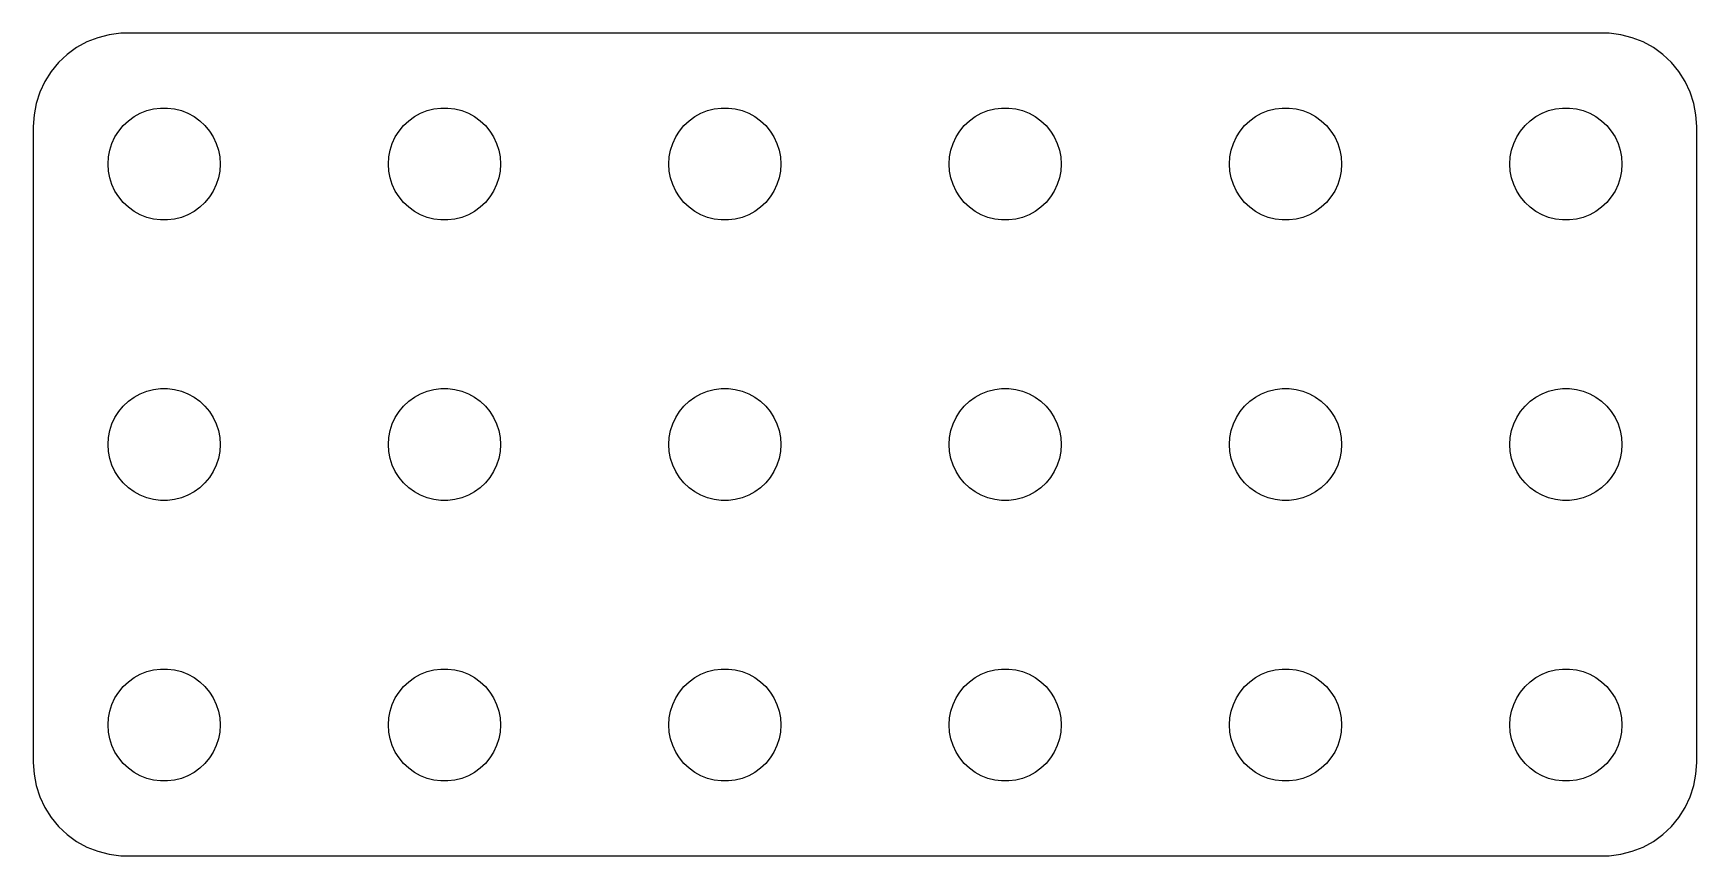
# Model space of a CAD drawing. Header units: metres. Extents: x -22.2 to 22.2, y -11 to 11.
import ezdxf

# ---------------------------------------------------------------- set-up
doc = ezdxf.new("R2010")
doc.units = ezdxf.units.M

msp = doc.modelspace()

# ---------------------------------------------------------------- linework, layer by layer
for p, q in [((-20.8144, 10.7621), (-21.0896, 10.6108)), ((-20.5225, 10.8776), (-20.8144, 10.7621)), ((-20.2184, 10.9557), (-20.5225, 10.8776)), ((-19.907, 10.9951), (-20.2184, 10.9557)), ((19.907, 10.9951), (-19.907, 10.9951)), ((20.2184, 10.9557), (19.907, 10.9951)), ((20.5225, 10.8776), (20.2184, 10.9557)), ((20.8144, 10.7621), (20.5225, 10.8776)), ((21.0896, 10.6108), (20.8144, 10.7621)), ((-21.3436, 10.4263), (-21.5724, 10.2114)), ((-21.0896, 10.6108), (-21.3436, 10.4263)), ((21.3436, 10.4263), (21.0896, 10.6108)), ((21.5724, 10.2114), (21.3436, 10.4263)), ((-21.7725, 9.96945), (-21.9408, 9.70438)), ((-21.5724, 10.2114), (-21.7725, 9.96945)), ((21.7725, 9.96945), (21.5724, 10.2114)), ((21.9408, 9.70438), (21.7725, 9.96945)), ((-22.0744, 9.4203), (-22.1714, 9.12172)), ((-21.9408, 9.70438), (-22.0744, 9.4203)), ((22.0744, 9.4203), (21.9408, 9.70438)), ((22.1714, 9.12172), (22.0744, 9.4203)), ((-22.1714, 9.12172), (-22.2303, 8.81332)), ((-19.3887, 8.85724), (-19.2135, 8.92657)), ((-19.2135, 8.92657), (-19.0311, 8.97342)), ((-19.0311, 8.97342), (-18.8442, 8.99704)), ((-18.8442, 8.99704), (-18.6558, 8.99704)), ((-18.6558, 8.99704), (-18.4689, 8.97342)), ((-18.4689, 8.97342), (-18.2865, 8.92657)), ((-18.2865, 8.92657), (-18.1113, 8.85724)), ((-11.8887, 8.85724), (-11.7135, 8.92657)), ((-11.7135, 8.92657), (-11.5311, 8.97342)), ((-11.5311, 8.97342), (-11.3442, 8.99704)), ((-11.3442, 8.99704), (-11.1558, 8.99704)), ((-11.1558, 8.99704), (-10.9689, 8.97342)), ((-10.9689, 8.97342), (-10.7865, 8.92657)), ((-10.7865, 8.92657), (-10.6113, 8.85724)), ((-4.38866, 8.85724), (-4.21352, 8.92657)), ((-4.21352, 8.92657), (-4.03107, 8.97342)), ((-4.03107, 8.97342), (-3.84418, 8.99704)), ((-3.84418, 8.99704), (-3.65581, 8.99704)), ((-3.65581, 8.99704), (-3.46892, 8.97342)), ((-3.46892, 8.97342), (-3.28647, 8.92657)), ((-3.28647, 8.92657), (-3.11133, 8.85724)), ((3.11133, 8.85724), (3.28647, 8.92657)), ((3.28647, 8.92657), (3.46892, 8.97342)), ((3.46892, 8.97342), (3.65581, 8.99704)), ((3.65581, 8.99704), (3.84418, 8.99704)), ((3.84418, 8.99704), (4.03107, 8.97342)), ((4.03107, 8.97342), (4.21352, 8.92657)), ((4.21352, 8.92657), (4.38866, 8.85724)), ((10.6113, 8.85724), (10.7865, 8.92657)), ((10.7865, 8.92657), (10.9689, 8.97342)), ((10.9689, 8.97342), (11.1558, 8.99704)), ((11.1558, 8.99704), (11.3442, 8.99704)), ((11.3442, 8.99704), (11.5311, 8.97342)), ((11.5311, 8.97342), (11.7135, 8.92657)), ((11.7135, 8.92657), (11.8887, 8.85724)), ((18.1113, 8.85724), (18.2865, 8.92657)), ((18.2865, 8.92657), (18.4689, 8.97342)), ((18.4689, 8.97342), (18.6558, 8.99704)), ((18.6558, 8.99704), (18.8442, 8.99704)), ((18.8442, 8.99704), (19.0311, 8.97342)), ((19.0311, 8.97342), (19.2135, 8.92657)), ((19.2135, 8.92657), (19.3887, 8.85724)), ((22.2303, 8.81332), (22.1714, 9.12172)), ((-22.2303, 8.81332), (-22.25, 8.5)), ((-22.25, 8.5), (-22.25, -8.5)), ((-19.9635, 8.38167), (-19.8434, 8.52681)), ((-19.8434, 8.52681), (-19.7061, 8.65576)), ((-19.7061, 8.65576), (-19.5537, 8.76648)), ((-19.5537, 8.76648), (-19.3887, 8.85724)), ((-18.1113, 8.85724), (-17.9463, 8.76648)), ((-17.9463, 8.76648), (-17.7939, 8.65576)), ((-17.7939, 8.65576), (-17.6565, 8.52681)), ((-17.6565, 8.52681), (-17.5365, 8.38167)), ((-12.4635, 8.38167), (-12.3434, 8.52681)), ((-12.3434, 8.52681), (-12.2061, 8.65576)), ((-12.2061, 8.65576), (-12.0537, 8.76648)), ((-12.0537, 8.76648), (-11.8887, 8.85724)), ((-10.6113, 8.85724), (-10.4463, 8.76648)), ((-10.4463, 8.76648), (-10.2939, 8.65576)), ((-10.2939, 8.65576), (-10.1565, 8.52681)), ((-10.1565, 8.52681), (-10.0365, 8.38167)), ((-4.96352, 8.38167), (-4.84344, 8.52681)), ((-4.84344, 8.52681), (-4.70613, 8.65576)), ((-4.70613, 8.65576), (-4.55373, 8.76648)), ((-4.55373, 8.76648), (-4.38866, 8.85724)), ((-3.11133, 8.85724), (-2.94626, 8.76648)), ((-2.94626, 8.76648), (-2.79385, 8.65576)), ((-2.79385, 8.65576), (-2.65654, 8.52681)), ((-2.65654, 8.52681), (-2.53647, 8.38167)), ((2.53647, 8.38167), (2.65654, 8.52681)), ((2.65654, 8.52681), (2.79385, 8.65576)), ((2.79385, 8.65576), (2.94626, 8.76648)), ((2.94626, 8.76648), (3.11133, 8.85724)), ((4.38866, 8.85724), (4.55373, 8.76648)), ((4.55373, 8.76648), (4.70613, 8.65576)), ((4.70613, 8.65576), (4.84344, 8.52681)), ((4.84344, 8.52681), (4.96352, 8.38167)), ((10.0365, 8.38167), (10.1565, 8.52681)), ((10.1565, 8.52681), (10.2939, 8.65576)), ((10.2939, 8.65576), (10.4463, 8.76648)), ((10.4463, 8.76648), (10.6113, 8.85724)), ((11.8887, 8.85724), (12.0537, 8.76648)), ((12.0537, 8.76648), (12.2061, 8.65576)), ((12.2061, 8.65576), (12.3434, 8.52681)), ((12.3434, 8.52681), (12.4635, 8.38167)), ((17.5365, 8.38167), (17.6565, 8.52681)), ((17.6565, 8.52681), (17.7939, 8.65576)), ((17.7939, 8.65576), (17.9463, 8.76648)), ((17.9463, 8.76648), (18.1113, 8.85724)), ((19.3887, 8.85724), (19.5537, 8.76648)), ((19.5537, 8.76648), (19.7061, 8.65576)), ((19.7061, 8.65576), (19.8434, 8.52681)), ((19.8434, 8.52681), (19.9635, 8.38167)), ((22.25, 8.5), (22.2303, 8.81332)), ((22.25, -8.5), (22.25, 8.5)), ((-20.2029, 7.87303), (-20.1447, 8.05219)), ((-20.1447, 8.05219), (-20.0645, 8.22263)), ((-20.0645, 8.22263), (-19.9635, 8.38167)), ((-17.5365, 8.38167), (-17.4355, 8.22263)), ((-17.4355, 8.22263), (-17.3553, 8.05219)), ((-17.3553, 8.05219), (-17.2971, 7.87303)), ((-12.7029, 7.87303), (-12.6447, 8.05219)), ((-12.6447, 8.05219), (-12.5645, 8.22263)), ((-12.5645, 8.22263), (-12.4635, 8.38167)), ((-10.0365, 8.38167), (-9.93553, 8.22263)), ((-9.93553, 8.22263), (-9.85533, 8.05219)), ((-9.85533, 8.05219), (-9.79712, 7.87303)), ((-5.20287, 7.87303), (-5.14465, 8.05219)), ((-5.14465, 8.05219), (-5.06445, 8.22263)), ((-5.06445, 8.22263), (-4.96352, 8.38167)), ((-2.53647, 8.38167), (-2.43553, 8.22263)), ((-2.43553, 8.22263), (-2.35533, 8.05219)), ((-2.35533, 8.05219), (-2.29712, 7.87303)), ((2.29712, 7.87303), (2.35533, 8.05219)), ((2.35533, 8.05219), (2.43553, 8.22263)), ((2.43553, 8.22263), (2.53647, 8.38167)), ((4.96352, 8.38167), (5.06445, 8.22263)), ((5.06445, 8.22263), (5.14465, 8.05219)), ((5.14465, 8.05219), (5.20287, 7.87303)), ((9.79712, 7.87303), (9.85533, 8.05219)), ((9.85533, 8.05219), (9.93553, 8.22263)), ((9.93553, 8.22263), (10.0365, 8.38167)), ((12.4635, 8.38167), (12.5645, 8.22263)), ((12.5645, 8.22263), (12.6447, 8.05219)), ((12.6447, 8.05219), (12.7029, 7.87303)), ((17.2971, 7.87303), (17.3553, 8.05219)), ((17.3553, 8.05219), (17.4355, 8.22263)), ((17.4355, 8.22263), (17.5365, 8.38167)), ((19.9635, 8.38167), (20.0645, 8.22263)), ((20.0645, 8.22263), (20.1447, 8.05219)), ((20.1447, 8.05219), (20.2029, 7.87303)), ((-20.25, 7.5), (-20.2382, 7.68799)), ((-20.2382, 7.68799), (-20.2029, 7.87303)), ((-17.2971, 7.87303), (-17.2618, 7.68799)), ((-17.2618, 7.68799), (-17.25, 7.5)), ((-12.75, 7.5), (-12.7382, 7.68799)), ((-12.7382, 7.68799), (-12.7029, 7.87303)), ((-9.79712, 7.87303), (-9.76183, 7.68799)), ((-9.76183, 7.68799), (-9.75, 7.5)), ((-5.25, 7.5), (-5.23816, 7.68799)), ((-5.23816, 7.68799), (-5.20287, 7.87303)), ((-2.29712, 7.87303), (-2.26183, 7.68799)), ((-2.26183, 7.68799), (-2.25, 7.5)), ((2.25, 7.5), (2.26183, 7.68799)), ((2.26183, 7.68799), (2.29712, 7.87303)), ((5.20287, 7.87303), (5.23816, 7.68799)), ((5.23816, 7.68799), (5.25, 7.5)), ((9.75, 7.5), (9.76183, 7.68799)), ((9.76183, 7.68799), (9.79712, 7.87303)), ((12.7029, 7.87303), (12.7382, 7.68799)), ((12.7382, 7.68799), (12.75, 7.5)), ((17.25, 7.5), (17.2618, 7.68799)), ((17.2618, 7.68799), (17.2971, 7.87303)), ((20.2029, 7.87303), (20.2382, 7.68799)), ((20.2382, 7.68799), (20.25, 7.5)), ((-20.2382, 7.312), (-20.25, 7.5)), ((-20.2029, 7.12695), (-20.2382, 7.312)), ((-20.1447, 6.9478), (-20.2029, 7.12695)), ((-17.2971, 7.12695), (-17.3553, 6.9478)), ((-17.2618, 7.312), (-17.2971, 7.12695)), ((-17.25, 7.5), (-17.2618, 7.312)), ((-12.7382, 7.312), (-12.75, 7.5)), ((-12.7029, 7.12695), (-12.7382, 7.312)), ((-12.6447, 6.9478), (-12.7029, 7.12695)), ((-9.79712, 7.12695), (-9.85533, 6.9478)), ((-9.76183, 7.312), (-9.79712, 7.12695)), ((-9.75, 7.5), (-9.76183, 7.312)), ((-5.23816, 7.312), (-5.25, 7.5)), ((-5.20287, 7.12695), (-5.23816, 7.312)), ((-5.14465, 6.9478), (-5.20287, 7.12695)), ((-2.29712, 7.12695), (-2.35533, 6.9478)), ((-2.26183, 7.312), (-2.29712, 7.12695)), ((-2.25, 7.5), (-2.26183, 7.312)), ((2.26183, 7.312), (2.25, 7.5)), ((2.29712, 7.12695), (2.26183, 7.312)), ((2.35533, 6.9478), (2.29712, 7.12695)), ((5.20287, 7.12695), (5.14465, 6.9478)), ((5.23816, 7.312), (5.20287, 7.12695)), ((5.25, 7.5), (5.23816, 7.312)), ((9.76183, 7.312), (9.75, 7.5)), ((9.79712, 7.12695), (9.76183, 7.312)), ((9.85533, 6.9478), (9.79712, 7.12695)), ((12.7029, 7.12695), (12.6447, 6.9478)), ((12.7382, 7.312), (12.7029, 7.12695)), ((12.75, 7.5), (12.7382, 7.312)), ((17.2618, 7.312), (17.25, 7.5)), ((17.2971, 7.12695), (17.2618, 7.312)), ((17.3553, 6.9478), (17.2971, 7.12695)), ((20.2029, 7.12695), (20.1447, 6.9478)), ((20.2382, 7.312), (20.2029, 7.12695)), ((20.25, 7.5), (20.2382, 7.312)), ((-20.0645, 6.77736), (-20.1447, 6.9478)), ((-19.9635, 6.61832), (-20.0645, 6.77736)), ((-17.4355, 6.77736), (-17.5365, 6.61832)), ((-17.3553, 6.9478), (-17.4355, 6.77736)), ((-12.5645, 6.77736), (-12.6447, 6.9478)), ((-12.4635, 6.61832), (-12.5645, 6.77736)), ((-9.93553, 6.77736), (-10.0365, 6.61832)), ((-9.85533, 6.9478), (-9.93553, 6.77736)), ((-5.06445, 6.77736), (-5.14465, 6.9478)), ((-4.96352, 6.61832), (-5.06445, 6.77736)), ((-2.43553, 6.77736), (-2.53647, 6.61832)), ((-2.35533, 6.9478), (-2.43553, 6.77736)), ((2.43553, 6.77736), (2.35533, 6.9478)), ((2.53647, 6.61832), (2.43553, 6.77736)), ((5.06445, 6.77736), (4.96352, 6.61832)), ((5.14465, 6.9478), (5.06445, 6.77736)), ((9.93553, 6.77736), (9.85533, 6.9478)), ((10.0365, 6.61832), (9.93553, 6.77736)), ((12.5645, 6.77736), (12.4635, 6.61832)), ((12.6447, 6.9478), (12.5645, 6.77736)), ((17.4355, 6.77736), (17.3553, 6.9478)), ((17.5365, 6.61832), (17.4355, 6.77736)), ((20.0645, 6.77736), (19.9635, 6.61832)), ((20.1447, 6.9478), (20.0645, 6.77736)), ((-19.8434, 6.47318), (-19.9635, 6.61832)), ((-19.7061, 6.34422), (-19.8434, 6.47318)), ((-19.5537, 6.23351), (-19.7061, 6.34422)), ((-19.3887, 6.14275), (-19.5537, 6.23351)), ((-17.9463, 6.23351), (-18.1113, 6.14275)), ((-17.7939, 6.34422), (-17.9463, 6.23351)), ((-17.6565, 6.47318), (-17.7939, 6.34422)), ((-17.5365, 6.61832), (-17.6565, 6.47318)), ((-12.3434, 6.47318), (-12.4635, 6.61832)), ((-12.2061, 6.34422), (-12.3434, 6.47318)), ((-12.0537, 6.23351), (-12.2061, 6.34422)), ((-11.8887, 6.14275), (-12.0537, 6.23351)), ((-10.4463, 6.23351), (-10.6113, 6.14275)), ((-10.2939, 6.34422), (-10.4463, 6.23351)), ((-10.1565, 6.47318), (-10.2939, 6.34422)), ((-10.0365, 6.61832), (-10.1565, 6.47318)), ((-4.84344, 6.47318), (-4.96352, 6.61832)), ((-4.70613, 6.34422), (-4.84344, 6.47318)), ((-4.55373, 6.23351), (-4.70613, 6.34422)), ((-4.38866, 6.14275), (-4.55373, 6.23351)), ((-2.94626, 6.23351), (-3.11133, 6.14275)), ((-2.79385, 6.34422), (-2.94626, 6.23351)), ((-2.65654, 6.47318), (-2.79385, 6.34422)), ((-2.53647, 6.61832), (-2.65654, 6.47318)), ((2.65654, 6.47318), (2.53647, 6.61832)), ((2.79385, 6.34422), (2.65654, 6.47318)), ((2.94626, 6.23351), (2.79385, 6.34422)), ((3.11133, 6.14275), (2.94626, 6.23351)), ((4.55373, 6.23351), (4.38866, 6.14275)), ((4.70613, 6.34422), (4.55373, 6.23351)), ((4.84344, 6.47318), (4.70613, 6.34422)), ((4.96352, 6.61832), (4.84344, 6.47318)), ((10.1565, 6.47318), (10.0365, 6.61832)), ((10.2939, 6.34422), (10.1565, 6.47318)), ((10.4463, 6.23351), (10.2939, 6.34422)), ((10.6113, 6.14275), (10.4463, 6.23351)), ((12.0537, 6.23351), (11.8887, 6.14275)), ((12.2061, 6.34422), (12.0537, 6.23351)), ((12.3434, 6.47318), (12.2061, 6.34422)), ((12.4635, 6.61832), (12.3434, 6.47318)), ((17.6565, 6.47318), (17.5365, 6.61832)), ((17.7939, 6.34422), (17.6565, 6.47318)), ((17.9463, 6.23351), (17.7939, 6.34422)), ((18.1113, 6.14275), (17.9463, 6.23351)), ((19.5537, 6.23351), (19.3887, 6.14275)), ((19.7061, 6.34422), (19.5537, 6.23351)), ((19.8434, 6.47318), (19.7061, 6.34422)), ((19.9635, 6.61832), (19.8434, 6.47318)), ((-19.2135, 6.07341), (-19.3887, 6.14275)), ((-19.0311, 6.02657), (-19.2135, 6.07341)), ((-18.8442, 6.00294), (-19.0311, 6.02657)), ((-18.6558, 6.00294), (-18.8442, 6.00294)), ((-18.4689, 6.02657), (-18.6558, 6.00294)), ((-18.2865, 6.07341), (-18.4689, 6.02657)), ((-18.1113, 6.14275), (-18.2865, 6.07341)), ((-11.7135, 6.07341), (-11.8887, 6.14275)), ((-11.5311, 6.02657), (-11.7135, 6.07341)), ((-11.3442, 6.00294), (-11.5311, 6.02657)), ((-11.1558, 6.00294), (-11.3442, 6.00294)), ((-10.9689, 6.02657), (-11.1558, 6.00294)), ((-10.7865, 6.07341), (-10.9689, 6.02657)), ((-10.6113, 6.14275), (-10.7865, 6.07341)), ((-4.21352, 6.07341), (-4.38866, 6.14275)), ((-4.03107, 6.02657), (-4.21352, 6.07341)), ((-3.84418, 6.00294), (-4.03107, 6.02657)), ((-3.65581, 6.00294), (-3.84418, 6.00294)), ((-3.46892, 6.02657), (-3.65581, 6.00294)), ((-3.28647, 6.07341), (-3.46892, 6.02657)), ((-3.11133, 6.14275), (-3.28647, 6.07341)), ((3.28647, 6.07341), (3.11133, 6.14275)), ((3.46892, 6.02657), (3.28647, 6.07341)), ((3.65581, 6.00294), (3.46892, 6.02657)), ((3.84418, 6.00294), (3.65581, 6.00294)), ((4.03107, 6.02657), (3.84418, 6.00294)), ((4.21352, 6.07341), (4.03107, 6.02657)), ((4.38866, 6.14275), (4.21352, 6.07341)), ((10.7865, 6.07341), (10.6113, 6.14275)), ((10.9689, 6.02657), (10.7865, 6.07341)), ((11.1558, 6.00294), (10.9689, 6.02657)), ((11.3442, 6.00294), (11.1558, 6.00294)), ((11.5311, 6.02657), (11.3442, 6.00294)), ((11.7135, 6.07341), (11.5311, 6.02657)), ((11.8887, 6.14275), (11.7135, 6.07341)), ((18.2865, 6.07341), (18.1113, 6.14275)), ((18.4689, 6.02657), (18.2865, 6.07341)), ((18.6558, 6.00294), (18.4689, 6.02657)), ((18.8442, 6.00294), (18.6558, 6.00294)), ((19.0311, 6.02657), (18.8442, 6.00294)), ((19.2135, 6.07341), (19.0311, 6.02657)), ((19.3887, 6.14275), (19.2135, 6.07341)), ((-19.5537, 1.26648), (-19.3887, 1.35724)), ((-19.3887, 1.35724), (-19.2135, 1.42657)), ((-19.2135, 1.42657), (-19.0311, 1.47342)), ((-19.0311, 1.47342), (-18.8442, 1.49704)), ((-18.8442, 1.49704), (-18.6558, 1.49704)), ((-18.6558, 1.49704), (-18.4689, 1.47342)), ((-18.4689, 1.47342), (-18.2865, 1.42657)), ((-18.2865, 1.42657), (-18.1113, 1.35724)), ((-18.1113, 1.35724), (-17.9463, 1.26648)), ((-12.0537, 1.26648), (-11.8887, 1.35724)), ((-11.8887, 1.35724), (-11.7135, 1.42657)), ((-11.7135, 1.42657), (-11.5311, 1.47342)), ((-11.5311, 1.47342), (-11.3442, 1.49704)), ((-11.3442, 1.49704), (-11.1558, 1.49704)), ((-11.1558, 1.49704), (-10.9689, 1.47342)), ((-10.9689, 1.47342), (-10.7865, 1.42657)), ((-10.7865, 1.42657), (-10.6113, 1.35724)), ((-10.6113, 1.35724), (-10.4463, 1.26648)), ((-4.55373, 1.26648), (-4.38866, 1.35724)), ((-4.38866, 1.35724), (-4.21352, 1.42657)), ((-4.21352, 1.42657), (-4.03107, 1.47342)), ((-4.03107, 1.47342), (-3.84418, 1.49704)), ((-3.84418, 1.49704), (-3.65581, 1.49704)), ((-3.65581, 1.49704), (-3.46892, 1.47342)), ((-3.46892, 1.47342), (-3.28647, 1.42657)), ((-3.28647, 1.42657), (-3.11133, 1.35724)), ((-3.11133, 1.35724), (-2.94626, 1.26648)), ((2.94626, 1.26648), (3.11133, 1.35724)), ((3.11133, 1.35724), (3.28647, 1.42657)), ((3.28647, 1.42657), (3.46892, 1.47342)), ((3.46892, 1.47342), (3.65581, 1.49704)), ((3.65581, 1.49704), (3.84418, 1.49704)), ((3.84418, 1.49704), (4.03107, 1.47342)), ((4.03107, 1.47342), (4.21352, 1.42657)), ((4.21352, 1.42657), (4.38866, 1.35724)), ((4.38866, 1.35724), (4.55373, 1.26648)), ((10.4463, 1.26648), (10.6113, 1.35724)), ((10.6113, 1.35724), (10.7865, 1.42657)), ((10.7865, 1.42657), (10.9689, 1.47342)), ((10.9689, 1.47342), (11.1558, 1.49704)), ((11.1558, 1.49704), (11.3442, 1.49704)), ((11.3442, 1.49704), (11.5311, 1.47342)), ((11.5311, 1.47342), (11.7135, 1.42657)), ((11.7135, 1.42657), (11.8887, 1.35724)), ((11.8887, 1.35724), (12.0537, 1.26648)), ((17.9463, 1.26648), (18.1113, 1.35724)), ((18.1113, 1.35724), (18.2865, 1.42657)), ((18.2865, 1.42657), (18.4689, 1.47342)), ((18.4689, 1.47342), (18.6558, 1.49704)), ((18.6558, 1.49704), (18.8442, 1.49704)), ((18.8442, 1.49704), (19.0311, 1.47342)), ((19.0311, 1.47342), (19.2135, 1.42657)), ((19.2135, 1.42657), (19.3887, 1.35724)), ((19.3887, 1.35724), (19.5537, 1.26648)), ((-19.9635, 0.881668), (-19.8434, 1.02681)), ((-19.8434, 1.02681), (-19.7061, 1.15576)), ((-19.7061, 1.15576), (-19.5537, 1.26648)), ((-17.9463, 1.26648), (-17.7939, 1.15576)), ((-17.7939, 1.15576), (-17.6565, 1.02681)), ((-17.6565, 1.02681), (-17.5365, 0.881668)), ((-12.4635, 0.881668), (-12.3434, 1.02681)), ((-12.3434, 1.02681), (-12.2061, 1.15576)), ((-12.2061, 1.15576), (-12.0537, 1.26648)), ((-10.4463, 1.26648), (-10.2939, 1.15576)), ((-10.2939, 1.15576), (-10.1565, 1.02681)), ((-10.1565, 1.02681), (-10.0365, 0.881668)), ((-4.96352, 0.881668), (-4.84344, 1.02681)), ((-4.84344, 1.02681), (-4.70613, 1.15576)), ((-4.70613, 1.15576), (-4.55373, 1.26648)), ((-2.94626, 1.26648), (-2.79385, 1.15576)), ((-2.79385, 1.15576), (-2.65654, 1.02681)), ((-2.65654, 1.02681), (-2.53647, 0.881668)), ((2.53647, 0.881668), (2.65654, 1.02681)), ((2.65654, 1.02681), (2.79385, 1.15576)), ((2.79385, 1.15576), (2.94626, 1.26648)), ((4.55373, 1.26648), (4.70613, 1.15576)), ((4.70613, 1.15576), (4.84344, 1.02681)), ((4.84344, 1.02681), (4.96352, 0.881668)), ((10.0365, 0.881668), (10.1565, 1.02681)), ((10.1565, 1.02681), (10.2939, 1.15576)), ((10.2939, 1.15576), (10.4463, 1.26648)), ((12.0537, 1.26648), (12.2061, 1.15576)), ((12.2061, 1.15576), (12.3434, 1.02681)), ((12.3434, 1.02681), (12.4635, 0.881668)), ((17.5365, 0.881668), (17.6565, 1.02681)), ((17.6565, 1.02681), (17.7939, 1.15576)), ((17.7939, 1.15576), (17.9463, 1.26648)), ((19.5537, 1.26648), (19.7061, 1.15576)), ((19.7061, 1.15576), (19.8434, 1.02681)), ((19.8434, 1.02681), (19.9635, 0.881668)), ((-20.2029, 0.373032), (-20.1447, 0.552185)), ((-20.1447, 0.552185), (-20.0645, 0.722626)), ((-20.0645, 0.722626), (-19.9635, 0.881668)), ((-17.5365, 0.881668), (-17.4355, 0.722626)), ((-17.4355, 0.722626), (-17.3553, 0.552185)), ((-17.3553, 0.552185), (-17.2971, 0.373032)), ((-12.7029, 0.373032), (-12.6447, 0.552185)), ((-12.6447, 0.552185), (-12.5645, 0.722626)), ((-12.5645, 0.722626), (-12.4635, 0.881668)), ((-10.0365, 0.881668), (-9.93553, 0.722626)), ((-9.93553, 0.722626), (-9.85533, 0.552185)), ((-9.85533, 0.552185), (-9.79712, 0.373032)), ((-5.20287, 0.373032), (-5.14465, 0.552185)), ((-5.14465, 0.552185), (-5.06445, 0.722626)), ((-5.06445, 0.722626), (-4.96352, 0.881668)), ((-2.53647, 0.881668), (-2.43553, 0.722626)), ((-2.43553, 0.722626), (-2.35533, 0.552185)), ((-2.35533, 0.552185), (-2.29712, 0.373032)), ((2.29712, 0.373032), (2.35533, 0.552185)), ((2.35533, 0.552185), (2.43553, 0.722626)), ((2.43553, 0.722626), (2.53647, 0.881668)), ((4.96352, 0.881668), (5.06445, 0.722626)), ((5.06445, 0.722626), (5.14465, 0.552185)), ((5.14465, 0.552185), (5.20287, 0.373032)), ((9.79712, 0.373032), (9.85533, 0.552185)), ((9.85533, 0.552185), (9.93553, 0.722626)), ((9.93553, 0.722626), (10.0365, 0.881668)), ((12.4635, 0.881668), (12.5645, 0.722626)), ((12.5645, 0.722626), (12.6447, 0.552185)), ((12.6447, 0.552185), (12.7029, 0.373032)), ((17.2971, 0.373032), (17.3553, 0.552185)), ((17.3553, 0.552185), (17.4355, 0.722626)), ((17.4355, 0.722626), (17.5365, 0.881668)), ((19.9635, 0.881668), (20.0645, 0.722626)), ((20.0645, 0.722626), (20.1447, 0.552185)), ((20.1447, 0.552185), (20.2029, 0.373032)), ((-20.25, 0), (-20.2382, 0.187988)), ((-20.2382, -0.187988), (-20.25, 0)), ((-20.2382, 0.187988), (-20.2029, 0.373032)), ((-17.2971, 0.373032), (-17.2618, 0.187988)), ((-17.2618, 0.187988), (-17.25, 0)), ((-17.25, 0), (-17.2618, -0.187988)), ((-12.75, 0), (-12.7382, 0.187988)), ((-12.7382, -0.187988), (-12.75, 0)), ((-12.7382, 0.187988), (-12.7029, 0.373032)), ((-9.79712, 0.373032), (-9.76183, 0.187988)), ((-9.76183, 0.187988), (-9.75, 0)), ((-9.75, 0), (-9.76183, -0.187988)), ((-5.25, 0), (-5.23816, 0.187988)), ((-5.23816, -0.187988), (-5.25, 0)), ((-5.23816, 0.187988), (-5.20287, 0.373032)), ((-2.29712, 0.373032), (-2.26183, 0.187988)), ((-2.26183, 0.187988), (-2.25, 0)), ((-2.25, 0), (-2.26183, -0.187988)), ((2.25, 0), (2.26183, 0.187988)), ((2.26183, -0.187988), (2.25, 0)), ((2.26183, 0.187988), (2.29712, 0.373032)), ((5.20287, 0.373032), (5.23816, 0.187988)), ((5.23816, 0.187988), (5.25, 0)), ((5.25, 0), (5.23816, -0.187988)), ((9.75, 0), (9.76183, 0.187988)), ((9.76183, -0.187988), (9.75, 0)), ((9.76183, 0.187988), (9.79712, 0.373032)), ((12.7029, 0.373032), (12.7382, 0.187988)), ((12.7382, 0.187988), (12.75, 0)), ((12.75, 0), (12.7382, -0.187988)), ((17.25, 0), (17.2618, 0.187988)), ((17.2618, -0.187988), (17.25, 0)), ((17.2618, 0.187988), (17.2971, 0.373032)), ((20.2029, 0.373032), (20.2382, 0.187988)), ((20.2382, 0.187988), (20.25, 0)), ((20.25, 0), (20.2382, -0.187988)), ((-20.2029, -0.373032), (-20.2382, -0.187988)), ((-20.1447, -0.552185), (-20.2029, -0.373032)), ((-17.2971, -0.373032), (-17.3553, -0.552185)), ((-17.2618, -0.187988), (-17.2971, -0.373032)), ((-12.7029, -0.373032), (-12.7382, -0.187988)), ((-12.6447, -0.552185), (-12.7029, -0.373032)), ((-9.79712, -0.373032), (-9.85533, -0.552185)), ((-9.76183, -0.187988), (-9.79712, -0.373032)), ((-5.20287, -0.373032), (-5.23816, -0.187988)), ((-5.14465, -0.552185), (-5.20287, -0.373032)), ((-2.29712, -0.373032), (-2.35533, -0.552185)), ((-2.26183, -0.187988), (-2.29712, -0.373032)), ((2.29712, -0.373032), (2.26183, -0.187988)), ((2.35533, -0.552185), (2.29712, -0.373032)), ((5.20287, -0.373032), (5.14465, -0.552185)), ((5.23816, -0.187988), (5.20287, -0.373032)), ((9.79712, -0.373032), (9.76183, -0.187988)), ((9.85533, -0.552185), (9.79712, -0.373032)), ((12.7029, -0.373032), (12.6447, -0.552185)), ((12.7382, -0.187988), (12.7029, -0.373032)), ((17.2971, -0.373032), (17.2618, -0.187988)), ((17.3553, -0.552185), (17.2971, -0.373032)), ((20.2029, -0.373032), (20.1447, -0.552185)), ((20.2382, -0.187988), (20.2029, -0.373032)), ((-20.0645, -0.722626), (-20.1447, -0.552185)), ((-19.9635, -0.881668), (-20.0645, -0.722626)), ((-19.8434, -1.02681), (-19.9635, -0.881668)), ((-17.5365, -0.881668), (-17.6565, -1.02681)), ((-17.4355, -0.722626), (-17.5365, -0.881668)), ((-17.3553, -0.552185), (-17.4355, -0.722626)), ((-12.5645, -0.722626), (-12.6447, -0.552185)), ((-12.4635, -0.881668), (-12.5645, -0.722626)), ((-12.3434, -1.02681), (-12.4635, -0.881668)), ((-10.0365, -0.881668), (-10.1565, -1.02681)), ((-9.93553, -0.722626), (-10.0365, -0.881668)), ((-9.85533, -0.552185), (-9.93553, -0.722626)), ((-5.06445, -0.722626), (-5.14465, -0.552185)), ((-4.96352, -0.881668), (-5.06445, -0.722626)), ((-4.84344, -1.02681), (-4.96352, -0.881668)), ((-2.53647, -0.881668), (-2.65654, -1.02681)), ((-2.43553, -0.722626), (-2.53647, -0.881668)), ((-2.35533, -0.552185), (-2.43553, -0.722626)), ((2.43553, -0.722626), (2.35533, -0.552185)), ((2.53647, -0.881668), (2.43553, -0.722626)), ((2.65654, -1.02681), (2.53647, -0.881668)), ((4.96352, -0.881668), (4.84344, -1.02681)), ((5.06445, -0.722626), (4.96352, -0.881668)), ((5.14465, -0.552185), (5.06445, -0.722626)), ((9.93553, -0.722626), (9.85533, -0.552185)), ((10.0365, -0.881668), (9.93553, -0.722626)), ((10.1565, -1.02681), (10.0365, -0.881668)), ((12.4635, -0.881668), (12.3434, -1.02681)), ((12.5645, -0.722626), (12.4635, -0.881668)), ((12.6447, -0.552185), (12.5645, -0.722626)), ((17.4355, -0.722626), (17.3553, -0.552185)), ((17.5365, -0.881668), (17.4355, -0.722626)), ((17.6565, -1.02681), (17.5365, -0.881668)), ((19.9635, -0.881668), (19.8434, -1.02681)), ((20.0645, -0.722626), (19.9635, -0.881668)), ((20.1447, -0.552185), (20.0645, -0.722626)), ((-19.7061, -1.15576), (-19.8434, -1.02681)), ((-19.5537, -1.26648), (-19.7061, -1.15576)), ((-19.3887, -1.35724), (-19.5537, -1.26648)), ((-17.9463, -1.26648), (-18.1113, -1.35724)), ((-17.7939, -1.15576), (-17.9463, -1.26648)), ((-17.6565, -1.02681), (-17.7939, -1.15576)), ((-12.2061, -1.15576), (-12.3434, -1.02681)), ((-12.0537, -1.26648), (-12.2061, -1.15576)), ((-11.8887, -1.35724), (-12.0537, -1.26648)), ((-10.4463, -1.26648), (-10.6113, -1.35724)), ((-10.2939, -1.15576), (-10.4463, -1.26648)), ((-10.1565, -1.02681), (-10.2939, -1.15576)), ((-4.70613, -1.15576), (-4.84344, -1.02681)), ((-4.55373, -1.26648), (-4.70613, -1.15576)), ((-4.38866, -1.35724), (-4.55373, -1.26648)), ((-2.94626, -1.26648), (-3.11133, -1.35724)), ((-2.79385, -1.15576), (-2.94626, -1.26648)), ((-2.65654, -1.02681), (-2.79385, -1.15576)), ((2.79385, -1.15576), (2.65654, -1.02681)), ((2.94626, -1.26648), (2.79385, -1.15576)), ((3.11133, -1.35724), (2.94626, -1.26648)), ((4.55373, -1.26648), (4.38866, -1.35724)), ((4.70613, -1.15576), (4.55373, -1.26648)), ((4.84344, -1.02681), (4.70613, -1.15576)), ((10.2939, -1.15576), (10.1565, -1.02681)), ((10.4463, -1.26648), (10.2939, -1.15576)), ((10.6113, -1.35724), (10.4463, -1.26648)), ((12.0537, -1.26648), (11.8887, -1.35724)), ((12.2061, -1.15576), (12.0537, -1.26648)), ((12.3434, -1.02681), (12.2061, -1.15576)), ((17.7939, -1.15576), (17.6565, -1.02681)), ((17.9463, -1.26648), (17.7939, -1.15576)), ((18.1113, -1.35724), (17.9463, -1.26648)), ((19.5537, -1.26648), (19.3887, -1.35724)), ((19.7061, -1.15576), (19.5537, -1.26648)), ((19.8434, -1.02681), (19.7061, -1.15576)), ((-19.2135, -1.42657), (-19.3887, -1.35724)), ((-19.0311, -1.47342), (-19.2135, -1.42657)), ((-18.8442, -1.49704), (-19.0311, -1.47342)), ((-18.6558, -1.49704), (-18.8442, -1.49704)), ((-18.4689, -1.47342), (-18.6558, -1.49704)), ((-18.2865, -1.42657), (-18.4689, -1.47342)), ((-18.1113, -1.35724), (-18.2865, -1.42657)), ((-11.7135, -1.42657), (-11.8887, -1.35724)), ((-11.5311, -1.47342), (-11.7135, -1.42657)), ((-11.3442, -1.49704), (-11.5311, -1.47342)), ((-11.1558, -1.49704), (-11.3442, -1.49704)), ((-10.9689, -1.47342), (-11.1558, -1.49704)), ((-10.7865, -1.42657), (-10.9689, -1.47342)), ((-10.6113, -1.35724), (-10.7865, -1.42657)), ((-4.21352, -1.42657), (-4.38866, -1.35724)), ((-4.03107, -1.47342), (-4.21352, -1.42657)), ((-3.84418, -1.49704), (-4.03107, -1.47342)), ((-3.65581, -1.49704), (-3.84418, -1.49704)), ((-3.46892, -1.47342), (-3.65581, -1.49704)), ((-3.28647, -1.42657), (-3.46892, -1.47342)), ((-3.11133, -1.35724), (-3.28647, -1.42657)), ((3.28647, -1.42657), (3.11133, -1.35724)), ((3.46892, -1.47342), (3.28647, -1.42657)), ((3.65581, -1.49704), (3.46892, -1.47342)), ((3.84418, -1.49704), (3.65581, -1.49704)), ((4.03107, -1.47342), (3.84418, -1.49704)), ((4.21352, -1.42657), (4.03107, -1.47342)), ((4.38866, -1.35724), (4.21352, -1.42657)), ((10.7865, -1.42657), (10.6113, -1.35724)), ((10.9689, -1.47342), (10.7865, -1.42657)), ((11.1558, -1.49704), (10.9689, -1.47342)), ((11.3442, -1.49704), (11.1558, -1.49704)), ((11.5311, -1.47342), (11.3442, -1.49704)), ((11.7135, -1.42657), (11.5311, -1.47342)), ((11.8887, -1.35724), (11.7135, -1.42657)), ((18.2865, -1.42657), (18.1113, -1.35724)), ((18.4689, -1.47342), (18.2865, -1.42657)), ((18.6558, -1.49704), (18.4689, -1.47342)), ((18.8442, -1.49704), (18.6558, -1.49704)), ((19.0311, -1.47342), (18.8442, -1.49704)), ((19.2135, -1.42657), (19.0311, -1.47342)), ((19.3887, -1.35724), (19.2135, -1.42657)), ((-19.5537, -6.23351), (-19.3887, -6.14275)), ((-19.3887, -6.14275), (-19.2135, -6.07341)), ((-19.2135, -6.07341), (-19.0311, -6.02657)), ((-19.0311, -6.02657), (-18.8442, -6.00294)), ((-18.8442, -6.00294), (-18.6558, -6.00294)), ((-18.6558, -6.00294), (-18.4689, -6.02657)), ((-18.4689, -6.02657), (-18.2865, -6.07341)), ((-18.2865, -6.07341), (-18.1113, -6.14275)), ((-18.1113, -6.14275), (-17.9463, -6.23351)), ((-12.0537, -6.23351), (-11.8887, -6.14275)), ((-11.8887, -6.14275), (-11.7135, -6.07341)), ((-11.7135, -6.07341), (-11.5311, -6.02657)), ((-11.5311, -6.02657), (-11.3442, -6.00294)), ((-11.3442, -6.00294), (-11.1558, -6.00294)), ((-11.1558, -6.00294), (-10.9689, -6.02657)), ((-10.9689, -6.02657), (-10.7865, -6.07341)), ((-10.7865, -6.07341), (-10.6113, -6.14275)), ((-10.6113, -6.14275), (-10.4463, -6.23351)), ((-4.55373, -6.23351), (-4.38866, -6.14275)), ((-4.38866, -6.14275), (-4.21352, -6.07341)), ((-4.21352, -6.07341), (-4.03107, -6.02657)), ((-4.03107, -6.02657), (-3.84418, -6.00294)), ((-3.84418, -6.00294), (-3.65581, -6.00294)), ((-3.65581, -6.00294), (-3.46892, -6.02657)), ((-3.46892, -6.02657), (-3.28647, -6.07341)), ((-3.28647, -6.07341), (-3.11133, -6.14275)), ((-3.11133, -6.14275), (-2.94626, -6.23351)), ((2.94626, -6.23351), (3.11133, -6.14275)), ((3.11133, -6.14275), (3.28647, -6.07341)), ((3.28647, -6.07341), (3.46892, -6.02657)), ((3.46892, -6.02657), (3.65581, -6.00294)), ((3.65581, -6.00294), (3.84418, -6.00294)), ((3.84418, -6.00294), (4.03107, -6.02657)), ((4.03107, -6.02657), (4.21352, -6.07341)), ((4.21352, -6.07341), (4.38866, -6.14275)), ((4.38866, -6.14275), (4.55373, -6.23351)), ((10.4463, -6.23351), (10.6113, -6.14275)), ((10.6113, -6.14275), (10.7865, -6.07341)), ((10.7865, -6.07341), (10.9689, -6.02657)), ((10.9689, -6.02657), (11.1558, -6.00294)), ((11.1558, -6.00294), (11.3442, -6.00294)), ((11.3442, -6.00294), (11.5311, -6.02657)), ((11.5311, -6.02657), (11.7135, -6.07341)), ((11.7135, -6.07341), (11.8887, -6.14275)), ((11.8887, -6.14275), (12.0537, -6.23351)), ((17.9463, -6.23351), (18.1113, -6.14275)), ((18.1113, -6.14275), (18.2865, -6.07341)), ((18.2865, -6.07341), (18.4689, -6.02657)), ((18.4689, -6.02657), (18.6558, -6.00294)), ((18.6558, -6.00294), (18.8442, -6.00294)), ((18.8442, -6.00294), (19.0311, -6.02657)), ((19.0311, -6.02657), (19.2135, -6.07341)), ((19.2135, -6.07341), (19.3887, -6.14275)), ((19.3887, -6.14275), (19.5537, -6.23351)), ((-20.0645, -6.77736), (-19.9635, -6.61832)), ((-19.9635, -6.61832), (-19.8434, -6.47318)), ((-19.8434, -6.47318), (-19.7061, -6.34422)), ((-19.7061, -6.34422), (-19.5537, -6.23351)), ((-17.9463, -6.23351), (-17.7939, -6.34422)), ((-17.7939, -6.34422), (-17.6565, -6.47318)), ((-17.6565, -6.47318), (-17.5365, -6.61832)), ((-17.5365, -6.61832), (-17.4355, -6.77736)), ((-12.5645, -6.77736), (-12.4635, -6.61832)), ((-12.4635, -6.61832), (-12.3434, -6.47318)), ((-12.3434, -6.47318), (-12.2061, -6.34422)), ((-12.2061, -6.34422), (-12.0537, -6.23351)), ((-10.4463, -6.23351), (-10.2939, -6.34422)), ((-10.2939, -6.34422), (-10.1565, -6.47318)), ((-10.1565, -6.47318), (-10.0365, -6.61832)), ((-10.0365, -6.61832), (-9.93553, -6.77736)), ((-5.06445, -6.77736), (-4.96352, -6.61832)), ((-4.96352, -6.61832), (-4.84344, -6.47318)), ((-4.84344, -6.47318), (-4.70613, -6.34422)), ((-4.70613, -6.34422), (-4.55373, -6.23351)), ((-2.94626, -6.23351), (-2.79385, -6.34422)), ((-2.79385, -6.34422), (-2.65654, -6.47318)), ((-2.65654, -6.47318), (-2.53647, -6.61832)), ((-2.53647, -6.61832), (-2.43553, -6.77736)), ((2.43553, -6.77736), (2.53647, -6.61832)), ((2.53647, -6.61832), (2.65654, -6.47318)), ((2.65654, -6.47318), (2.79385, -6.34422)), ((2.79385, -6.34422), (2.94626, -6.23351)), ((4.55373, -6.23351), (4.70613, -6.34422)), ((4.70613, -6.34422), (4.84344, -6.47318)), ((4.84344, -6.47318), (4.96352, -6.61832)), ((4.96352, -6.61832), (5.06445, -6.77736)), ((9.93553, -6.77736), (10.0365, -6.61832)), ((10.0365, -6.61832), (10.1565, -6.47318)), ((10.1565, -6.47318), (10.2939, -6.34422)), ((10.2939, -6.34422), (10.4463, -6.23351)), ((12.0537, -6.23351), (12.2061, -6.34422)), ((12.2061, -6.34422), (12.3434, -6.47318)), ((12.3434, -6.47318), (12.4635, -6.61832)), ((12.4635, -6.61832), (12.5645, -6.77736)), ((17.4355, -6.77736), (17.5365, -6.61832)), ((17.5365, -6.61832), (17.6565, -6.47318)), ((17.6565, -6.47318), (17.7939, -6.34422)), ((17.7939, -6.34422), (17.9463, -6.23351)), ((19.5537, -6.23351), (19.7061, -6.34422)), ((19.7061, -6.34422), (19.8434, -6.47318)), ((19.8434, -6.47318), (19.9635, -6.61832)), ((19.9635, -6.61832), (20.0645, -6.77736)), ((-20.2029, -7.12695), (-20.1447, -6.9478)), ((-20.1447, -6.9478), (-20.0645, -6.77736)), ((-17.4355, -6.77736), (-17.3553, -6.9478)), ((-17.3553, -6.9478), (-17.2971, -7.12695)), ((-12.7029, -7.12695), (-12.6447, -6.9478)), ((-12.6447, -6.9478), (-12.5645, -6.77736)), ((-9.93553, -6.77736), (-9.85533, -6.9478)), ((-9.85533, -6.9478), (-9.79712, -7.12695)), ((-5.20287, -7.12695), (-5.14465, -6.9478)), ((-5.14465, -6.9478), (-5.06445, -6.77736)), ((-2.43553, -6.77736), (-2.35533, -6.9478)), ((-2.35533, -6.9478), (-2.29712, -7.12695)), ((2.29712, -7.12695), (2.35533, -6.9478)), ((2.35533, -6.9478), (2.43553, -6.77736)), ((5.06445, -6.77736), (5.14465, -6.9478)), ((5.14465, -6.9478), (5.20287, -7.12695)), ((9.79712, -7.12695), (9.85533, -6.9478)), ((9.85533, -6.9478), (9.93553, -6.77736)), ((12.5645, -6.77736), (12.6447, -6.9478)), ((12.6447, -6.9478), (12.7029, -7.12695)), ((17.2971, -7.12695), (17.3553, -6.9478)), ((17.3553, -6.9478), (17.4355, -6.77736)), ((20.0645, -6.77736), (20.1447, -6.9478)), ((20.1447, -6.9478), (20.2029, -7.12695)), ((-20.25, -7.5), (-20.2382, -7.312)), ((-20.2382, -7.68799), (-20.25, -7.5)), ((-20.2382, -7.312), (-20.2029, -7.12695)), ((-17.2971, -7.12695), (-17.2618, -7.312)), ((-17.2618, -7.312), (-17.25, -7.5)), ((-17.25, -7.5), (-17.2618, -7.68799)), ((-12.75, -7.5), (-12.7382, -7.312)), ((-12.7382, -7.68799), (-12.75, -7.5)), ((-12.7382, -7.312), (-12.7029, -7.12695)), ((-9.79712, -7.12695), (-9.76183, -7.312)), ((-9.76183, -7.312), (-9.75, -7.5)), ((-9.75, -7.5), (-9.76183, -7.68799)), ((-5.25, -7.5), (-5.23816, -7.312)), ((-5.23816, -7.68799), (-5.25, -7.5)), ((-5.23816, -7.312), (-5.20287, -7.12695)), ((-2.29712, -7.12695), (-2.26183, -7.312)), ((-2.26183, -7.312), (-2.25, -7.5)), ((-2.25, -7.5), (-2.26183, -7.68799)), ((2.25, -7.5), (2.26183, -7.312)), ((2.26183, -7.68799), (2.25, -7.5)), ((2.26183, -7.312), (2.29712, -7.12695)), ((5.20287, -7.12695), (5.23816, -7.312)), ((5.23816, -7.312), (5.25, -7.5)), ((5.25, -7.5), (5.23816, -7.68799)), ((9.75, -7.5), (9.76183, -7.312)), ((9.76183, -7.68799), (9.75, -7.5)), ((9.76183, -7.312), (9.79712, -7.12695)), ((12.7029, -7.12695), (12.7382, -7.312)), ((12.7382, -7.312), (12.75, -7.5)), ((12.75, -7.5), (12.7382, -7.68799)), ((17.25, -7.5), (17.2618, -7.312)), ((17.2618, -7.68799), (17.25, -7.5)), ((17.2618, -7.312), (17.2971, -7.12695)), ((20.2029, -7.12695), (20.2382, -7.312)), ((20.2382, -7.312), (20.25, -7.5)), ((20.25, -7.5), (20.2382, -7.68799)), ((-20.2029, -7.87303), (-20.2382, -7.68799)), ((-20.1447, -8.05219), (-20.2029, -7.87303)), ((-17.2971, -7.87303), (-17.3553, -8.05219)), ((-17.2618, -7.68799), (-17.2971, -7.87303)), ((-12.7029, -7.87303), (-12.7382, -7.68799)), ((-12.6447, -8.05219), (-12.7029, -7.87303)), ((-9.79712, -7.87303), (-9.85533, -8.05219)), ((-9.76183, -7.68799), (-9.79712, -7.87303)), ((-5.20287, -7.87303), (-5.23816, -7.68799)), ((-5.14465, -8.05219), (-5.20287, -7.87303)), ((-2.29712, -7.87303), (-2.35533, -8.05219)), ((-2.26183, -7.68799), (-2.29712, -7.87303)), ((2.29712, -7.87303), (2.26183, -7.68799)), ((2.35533, -8.05219), (2.29712, -7.87303)), ((5.20287, -7.87303), (5.14465, -8.05219)), ((5.23816, -7.68799), (5.20287, -7.87303)), ((9.79712, -7.87303), (9.76183, -7.68799)), ((9.85533, -8.05219), (9.79712, -7.87303)), ((12.7029, -7.87303), (12.6447, -8.05219)), ((12.7382, -7.68799), (12.7029, -7.87303)), ((17.2971, -7.87303), (17.2618, -7.68799)), ((17.3553, -8.05219), (17.2971, -7.87303)), ((20.2029, -7.87303), (20.1447, -8.05219)), ((20.2382, -7.68799), (20.2029, -7.87303)), ((-20.0645, -8.22263), (-20.1447, -8.05219)), ((-19.9635, -8.38167), (-20.0645, -8.22263)), ((-19.8434, -8.52681), (-19.9635, -8.38167)), ((-17.5365, -8.38167), (-17.6565, -8.52681)), ((-17.4355, -8.22263), (-17.5365, -8.38167)), ((-17.3553, -8.05219), (-17.4355, -8.22263)), ((-12.5645, -8.22263), (-12.6447, -8.05219)), ((-12.4635, -8.38167), (-12.5645, -8.22263)), ((-12.3434, -8.52681), (-12.4635, -8.38167)), ((-10.0365, -8.38167), (-10.1565, -8.52681)), ((-9.93553, -8.22263), (-10.0365, -8.38167)), ((-9.85533, -8.05219), (-9.93553, -8.22263)), ((-5.06445, -8.22263), (-5.14465, -8.05219)), ((-4.96352, -8.38167), (-5.06445, -8.22263)), ((-4.84344, -8.52681), (-4.96352, -8.38167)), ((-2.53647, -8.38167), (-2.65654, -8.52681)), ((-2.43553, -8.22263), (-2.53647, -8.38167)), ((-2.35533, -8.05219), (-2.43553, -8.22263)), ((2.43553, -8.22263), (2.35533, -8.05219)), ((2.53647, -8.38167), (2.43553, -8.22263)), ((2.65654, -8.52681), (2.53647, -8.38167)), ((4.96352, -8.38167), (4.84344, -8.52681)), ((5.06445, -8.22263), (4.96352, -8.38167)), ((5.14465, -8.05219), (5.06445, -8.22263)), ((9.93553, -8.22263), (9.85533, -8.05219)), ((10.0365, -8.38167), (9.93553, -8.22263)), ((10.1565, -8.52681), (10.0365, -8.38167)), ((12.4635, -8.38167), (12.3434, -8.52681)), ((12.5645, -8.22263), (12.4635, -8.38167)), ((12.6447, -8.05219), (12.5645, -8.22263)), ((17.4355, -8.22263), (17.3553, -8.05219)), ((17.5365, -8.38167), (17.4355, -8.22263)), ((17.6565, -8.52681), (17.5365, -8.38167)), ((19.9635, -8.38167), (19.8434, -8.52681)), ((20.0645, -8.22263), (19.9635, -8.38167)), ((20.1447, -8.05219), (20.0645, -8.22263)), ((-22.25, -8.5), (-22.2303, -8.81332)), ((-22.2303, -8.81332), (-22.1714, -9.12172)), ((-19.7061, -8.65576), (-19.8434, -8.52681)), ((-19.5537, -8.76648), (-19.7061, -8.65576)), ((-19.3887, -8.85724), (-19.5537, -8.76648)), ((-19.2135, -8.92657), (-19.3887, -8.85724)), ((-18.1113, -8.85724), (-18.2865, -8.92657)), ((-17.9463, -8.76648), (-18.1113, -8.85724)), ((-17.7939, -8.65576), (-17.9463, -8.76648)), ((-17.6565, -8.52681), (-17.7939, -8.65576)), ((-12.2061, -8.65576), (-12.3434, -8.52681)), ((-12.0537, -8.76648), (-12.2061, -8.65576)), ((-11.8887, -8.85724), (-12.0537, -8.76648)), ((-11.7135, -8.92657), (-11.8887, -8.85724)), ((-10.6113, -8.85724), (-10.7865, -8.92657)), ((-10.4463, -8.76648), (-10.6113, -8.85724)), ((-10.2939, -8.65576), (-10.4463, -8.76648)), ((-10.1565, -8.52681), (-10.2939, -8.65576)), ((-4.70613, -8.65576), (-4.84344, -8.52681)), ((-4.55373, -8.76648), (-4.70613, -8.65576)), ((-4.38866, -8.85724), (-4.55373, -8.76648)), ((-4.21352, -8.92657), (-4.38866, -8.85724)), ((-3.11133, -8.85724), (-3.28647, -8.92657)), ((-2.94626, -8.76648), (-3.11133, -8.85724)), ((-2.79385, -8.65576), (-2.94626, -8.76648)), ((-2.65654, -8.52681), (-2.79385, -8.65576)), ((2.79385, -8.65576), (2.65654, -8.52681)), ((2.94626, -8.76648), (2.79385, -8.65576)), ((3.11133, -8.85724), (2.94626, -8.76648)), ((3.28647, -8.92657), (3.11133, -8.85724)), ((4.38866, -8.85724), (4.21352, -8.92657)), ((4.55373, -8.76648), (4.38866, -8.85724)), ((4.70613, -8.65576), (4.55373, -8.76648)), ((4.84344, -8.52681), (4.70613, -8.65576)), ((10.2939, -8.65576), (10.1565, -8.52681)), ((10.4463, -8.76648), (10.2939, -8.65576)), ((10.6113, -8.85724), (10.4463, -8.76648)), ((10.7865, -8.92657), (10.6113, -8.85724)), ((11.8887, -8.85724), (11.7135, -8.92657)), ((12.0537, -8.76648), (11.8887, -8.85724)), ((12.2061, -8.65576), (12.0537, -8.76648)), ((12.3434, -8.52681), (12.2061, -8.65576)), ((17.7939, -8.65576), (17.6565, -8.52681)), ((17.9463, -8.76648), (17.7939, -8.65576)), ((18.1113, -8.85724), (17.9463, -8.76648)), ((18.2865, -8.92657), (18.1113, -8.85724)), ((19.3887, -8.85724), (19.2135, -8.92657)), ((19.5537, -8.76648), (19.3887, -8.85724)), ((19.7061, -8.65576), (19.5537, -8.76648)), ((19.8434, -8.52681), (19.7061, -8.65576)), ((22.1714, -9.12172), (22.2303, -8.81332)), ((22.2303, -8.81332), (22.25, -8.5)), ((-22.1714, -9.12172), (-22.0744, -9.4203)), ((-19.0311, -8.97342), (-19.2135, -8.92657)), ((-18.8442, -8.99704), (-19.0311, -8.97342)), ((-18.6558, -8.99704), (-18.8442, -8.99704)), ((-18.4689, -8.97342), (-18.6558, -8.99704)), ((-18.2865, -8.92657), (-18.4689, -8.97342)), ((-11.5311, -8.97342), (-11.7135, -8.92657)), ((-11.3442, -8.99704), (-11.5311, -8.97342)), ((-11.1558, -8.99704), (-11.3442, -8.99704)), ((-10.9689, -8.97342), (-11.1558, -8.99704)), ((-10.7865, -8.92657), (-10.9689, -8.97342)), ((-4.03107, -8.97342), (-4.21352, -8.92657)), ((-3.84418, -8.99704), (-4.03107, -8.97342)), ((-3.65581, -8.99704), (-3.84418, -8.99704)), ((-3.46892, -8.97342), (-3.65581, -8.99704)), ((-3.28647, -8.92657), (-3.46892, -8.97342)), ((3.46892, -8.97342), (3.28647, -8.92657)), ((3.65581, -8.99704), (3.46892, -8.97342)), ((3.84418, -8.99704), (3.65581, -8.99704)), ((4.03107, -8.97342), (3.84418, -8.99704)), ((4.21352, -8.92657), (4.03107, -8.97342)), ((10.9689, -8.97342), (10.7865, -8.92657)), ((11.1558, -8.99704), (10.9689, -8.97342)), ((11.3442, -8.99704), (11.1558, -8.99704)), ((11.5311, -8.97342), (11.3442, -8.99704)), ((11.7135, -8.92657), (11.5311, -8.97342)), ((18.4689, -8.97342), (18.2865, -8.92657)), ((18.6558, -8.99704), (18.4689, -8.97342)), ((18.8442, -8.99704), (18.6558, -8.99704)), ((19.0311, -8.97342), (18.8442, -8.99704)), ((19.2135, -8.92657), (19.0311, -8.97342)), ((22.0744, -9.4203), (22.1714, -9.12172)), ((-22.0744, -9.4203), (-21.9408, -9.70438)), ((-21.9408, -9.70438), (-21.7725, -9.96945)), ((21.7725, -9.96945), (21.9408, -9.70438)), ((21.9408, -9.70438), (22.0744, -9.4203)), ((-21.7725, -9.96945), (-21.5724, -10.2114)), ((-21.5724, -10.2114), (-21.3436, -10.4263)), ((21.3436, -10.4263), (21.5724, -10.2114)), ((21.5724, -10.2114), (21.7725, -9.96945)), ((-21.3436, -10.4263), (-21.0896, -10.6108)), ((-21.0896, -10.6108), (-20.8144, -10.7621)), ((20.8144, -10.7621), (21.0896, -10.6108)), ((21.0896, -10.6108), (21.3436, -10.4263)), ((-20.8144, -10.7621), (-20.5225, -10.8776)), ((-20.5225, -10.8776), (-20.2184, -10.9557)), ((-20.2184, -10.9557), (-19.907, -10.9951)), ((-19.907, -10.9951), (19.907, -10.9951)), ((19.907, -10.9951), (20.2184, -10.9557)), ((20.2184, -10.9557), (20.5225, -10.8776)), ((20.5225, -10.8776), (20.8144, -10.7621))]:
    msp.add_line(p, q)

doc.saveas('drawing.dxf')
